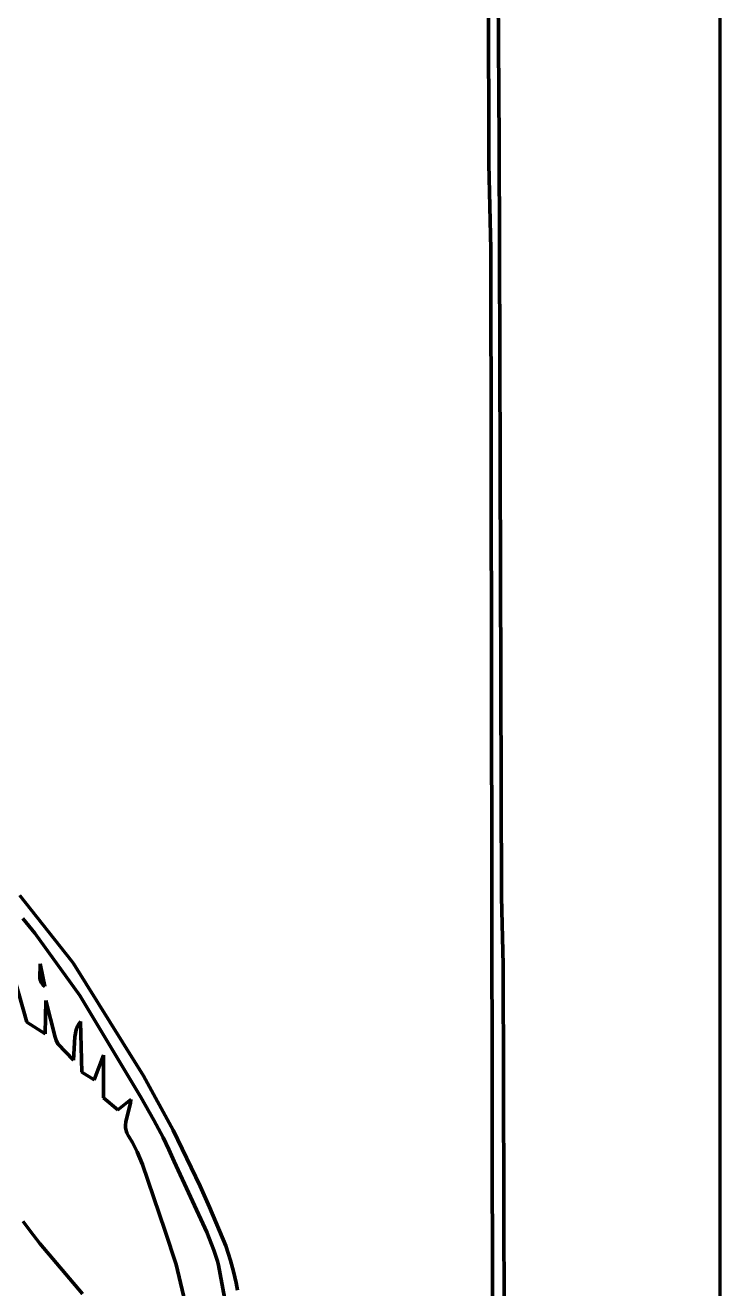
# Model space of a CAD drawing. Header units: millimetres. Extents: x 0 to 12.5, y 0 to 14.6.
# Drawn here: x 10.236 to 12.5, y 3.18 to 7.299 of the extents above; entities that cross this region are included whole.
import ezdxf

# ---------------------------------------------------------------- set-up
doc = ezdxf.new("R2010")
doc.units = ezdxf.units.MM
doc.layers.add('color#131313ff', color=7, linetype='CONTINUOUS', lineweight=100)
doc.layers.add('color#fcfcfcff', color=7, linetype='CONTINUOUS', lineweight=100)

msp = doc.modelspace()

# ---------------------------------------------------------------- linework, layer by layer
at = {"layer": 'color#131313ff'}
for p, q in [((11.7469, 6.8472), (11.7405, 10.514)), ((11.7747, 7.7363), (11.7813, 6.9166)), ((11.7813, 6.9166), (11.7883, 4.4582)), ((11.7535, 6.5694), (11.7469, 6.8472)), ((11.7604, 2.389), (11.7535, 6.5694)), ((10.2189, 4.4616), (10.3868, 4.2487)), ((11.7883, 4.4582), (11.7944, 4.2361)), ((10.2675, 4.3388), (10.2278, 4.387)), ((10.414, 4.1363), (10.2675, 4.3388)), ((10.3868, 4.2487), (10.3934, 4.2401)), ((10.2835, 4.19), (10.2842, 4.2393)), ((10.2842, 4.2393), (10.2999, 4.1649)), ((10.3934, 4.2401), (10.5535, 3.9836)), ((11.7944, 4.2361), (11.8024, 1.2501)), ((10.201, 4.1911), (10.2408, 4.0492)), ((10.2885, 4.1777), (10.2835, 4.19)), ((10.2934, 4.171), (10.2885, 4.1777)), ((10.2999, 4.1649), (10.2934, 4.171)), ((10.3007, 4.011), (10.3032, 4.1202)), ((10.3032, 4.1202), (10.3339, 4)), ((10.6133, 3.805), (10.414, 4.1363)), ((10.2408, 4.0492), (10.3007, 4.011)), ((10.4068, 4.036), (10.4111, 4.044)), ((10.4111, 4.044), (10.4164, 4.0517)), ((10.4164, 4.0517), (10.421, 3.8865)), ((10.3339, 4), (10.3367, 3.9903)), ((10.3928, 3.9248), (10.3974, 4.0018)), ((10.3974, 4.0018), (10.402, 4.0236)), ((10.402, 4.0236), (10.4068, 4.036)), ((10.3367, 3.9903), (10.3425, 3.9784)), ((10.3425, 3.9784), (10.3928, 3.9248)), ((10.5535, 3.9836), (10.621, 3.874)), ((10.4602, 3.8615), (10.4908, 3.9418)), ((10.4908, 3.9418), (10.4913, 3.8028)), ((10.421, 3.8865), (10.4602, 3.8615)), ((10.621, 3.874), (10.7186, 3.6968)), ((10.4913, 3.8028), (10.5381, 3.7637)), ((10.5381, 3.7637), (10.5804, 3.7972)), ((10.5804, 3.7972), (10.5786, 3.7847)), ((10.6553, 3.7301), (10.6133, 3.805)), ((10.5786, 3.7847), (10.5638, 3.7251)), ((10.5638, 3.7251), (10.5628, 3.7125)), ((10.5628, 3.7125), (10.5632, 3.7042)), ((10.6851, 3.6731), (10.6553, 3.7301)), ((10.5632, 3.7042), (10.5647, 3.696)), ((10.5647, 3.696), (10.5659, 3.692)), ((10.5659, 3.692), (10.5674, 3.688)), ((10.5674, 3.688), (10.5693, 3.6841)), ((10.5693, 3.6841), (10.5716, 3.6801)), ((10.5716, 3.6801), (10.5742, 3.6763)), ((10.5742, 3.6763), (10.5854, 3.6566)), ((10.7039, 3.6345), (10.6851, 3.6731)), ((10.7186, 3.6968), (10.8058, 3.5143)), ((10.5854, 3.6566), (10.6007, 3.6264)), ((10.6007, 3.6264), (10.6187, 3.5851)), ((10.7219, 3.5953), (10.7039, 3.6345)), ((10.6187, 3.5851), (10.6907, 3.3713)), ((10.8278, 3.3648), (10.7219, 3.5953)), ((10.8058, 3.5143), (10.8372, 3.4464)), ((10.8372, 3.4464), (10.8896, 3.3196)), ((10.2505, 3.3703), (10.2294, 3.3991)), ((10.2836, 3.328), (10.2505, 3.3703)), ((10.6907, 3.3713), (10.7275, 3.2589)), ((10.8507, 3.3057), (10.8278, 3.3648)), ((10.4228, 3.1635), (10.2836, 3.328)), ((10.8625, 3.2695), (10.8507, 3.3057)), ((10.8896, 3.3196), (10.9052, 3.2723)), ((10.7275, 3.2589), (10.7994, 2.9567)), ((10.866, 3.2573), (10.8625, 3.2695)), ((10.9091, 3.0273), (10.866, 3.2573)), ((10.9052, 3.2723), (10.9152, 3.2363)), ((10.9152, 3.2363), (10.9234, 3.1997)), ((10.9234, 3.1997), (10.9277, 3.1751))]:
    msp.add_line(p, q, dxfattribs=at)
at = {"layer": 'color#fcfcfcff'}
for p, q in [((12.5, 14.5972), (12.5, 0)), ((11.7405, 10.514), (11.7469, 6.8472)), ((11.7813, 6.9166), (11.7747, 7.7363)), ((11.7883, 4.4582), (11.7813, 6.9166)), ((11.7469, 6.8472), (11.7535, 6.5694)), ((11.7535, 6.5694), (11.7604, 2.389)), ((10.3868, 4.2487), (10.2189, 4.4616)), ((11.7944, 4.2361), (11.7883, 4.4582)), ((10.2278, 4.387), (10.2675, 4.3388)), ((10.2675, 4.3388), (10.414, 4.1363)), ((10.3934, 4.2401), (10.3868, 4.2487)), ((10.2842, 4.2393), (10.2835, 4.19)), ((10.2999, 4.1649), (10.2842, 4.2393)), ((10.5535, 3.9836), (10.3934, 4.2401)), ((11.8024, 1.2501), (11.7944, 4.2361)), ((10.2408, 4.0492), (10.201, 4.1911)), ((10.2835, 4.19), (10.2885, 4.1777)), ((10.2885, 4.1777), (10.2934, 4.171)), ((10.2934, 4.171), (10.2999, 4.1649)), ((10.3032, 4.1202), (10.3007, 4.011)), ((10.3339, 4), (10.3032, 4.1202)), ((10.414, 4.1363), (10.6133, 3.805)), ((10.3007, 4.011), (10.2408, 4.0492)), ((10.4111, 4.044), (10.4068, 4.036)), ((10.4164, 4.0517), (10.4111, 4.044)), ((10.421, 3.8865), (10.4164, 4.0517)), ((10.3367, 3.9903), (10.3339, 4)), ((10.3974, 4.0018), (10.3928, 3.9248)), ((10.402, 4.0236), (10.3974, 4.0018)), ((10.4068, 4.036), (10.402, 4.0236)), ((10.3425, 3.9784), (10.3367, 3.9903)), ((10.3928, 3.9248), (10.3425, 3.9784)), ((10.621, 3.874), (10.5535, 3.9836)), ((10.4908, 3.9418), (10.4602, 3.8615)), ((10.4913, 3.8028), (10.4908, 3.9418)), ((10.4602, 3.8615), (10.421, 3.8865)), ((10.7186, 3.6968), (10.621, 3.874)), ((10.5381, 3.7637), (10.4913, 3.8028)), ((10.5804, 3.7972), (10.5381, 3.7637)), ((10.5786, 3.7847), (10.5804, 3.7972)), ((10.6133, 3.805), (10.6553, 3.7301)), ((10.5638, 3.7251), (10.5786, 3.7847)), ((10.5628, 3.7125), (10.5638, 3.7251)), ((10.5632, 3.7042), (10.5628, 3.7125)), ((10.6553, 3.7301), (10.6851, 3.6731)), ((10.5647, 3.696), (10.5632, 3.7042)), ((10.5659, 3.692), (10.5647, 3.696)), ((10.5674, 3.688), (10.5659, 3.692)), ((10.5693, 3.6841), (10.5674, 3.688)), ((10.5716, 3.6801), (10.5693, 3.6841)), ((10.5742, 3.6763), (10.5716, 3.6801)), ((10.5854, 3.6566), (10.5742, 3.6763)), ((10.6851, 3.6731), (10.7039, 3.6345)), ((10.8058, 3.5143), (10.7186, 3.6968)), ((10.6007, 3.6264), (10.5854, 3.6566)), ((10.6187, 3.5851), (10.6007, 3.6264)), ((10.7039, 3.6345), (10.7219, 3.5953)), ((10.6907, 3.3713), (10.6187, 3.5851)), ((10.7219, 3.5953), (10.8278, 3.3648)), ((10.8372, 3.4464), (10.8058, 3.5143)), ((10.8896, 3.3196), (10.8372, 3.4464)), ((10.2294, 3.3991), (10.2505, 3.3703)), ((10.2505, 3.3703), (10.2836, 3.328)), ((10.7275, 3.2589), (10.6907, 3.3713)), ((10.8278, 3.3648), (10.8507, 3.3057)), ((10.2836, 3.328), (10.4228, 3.1635)), ((10.8507, 3.3057), (10.8625, 3.2695)), ((10.9052, 3.2723), (10.8896, 3.3196)), ((10.7994, 2.9567), (10.7275, 3.2589)), ((10.8625, 3.2695), (10.866, 3.2573)), ((10.866, 3.2573), (10.9091, 3.0273)), ((10.9152, 3.2363), (10.9052, 3.2723)), ((10.9234, 3.1997), (10.9152, 3.2363)), ((10.9277, 3.1751), (10.9234, 3.1997))]:
    msp.add_line(p, q, dxfattribs=at)

doc.saveas('drawing.dxf')
